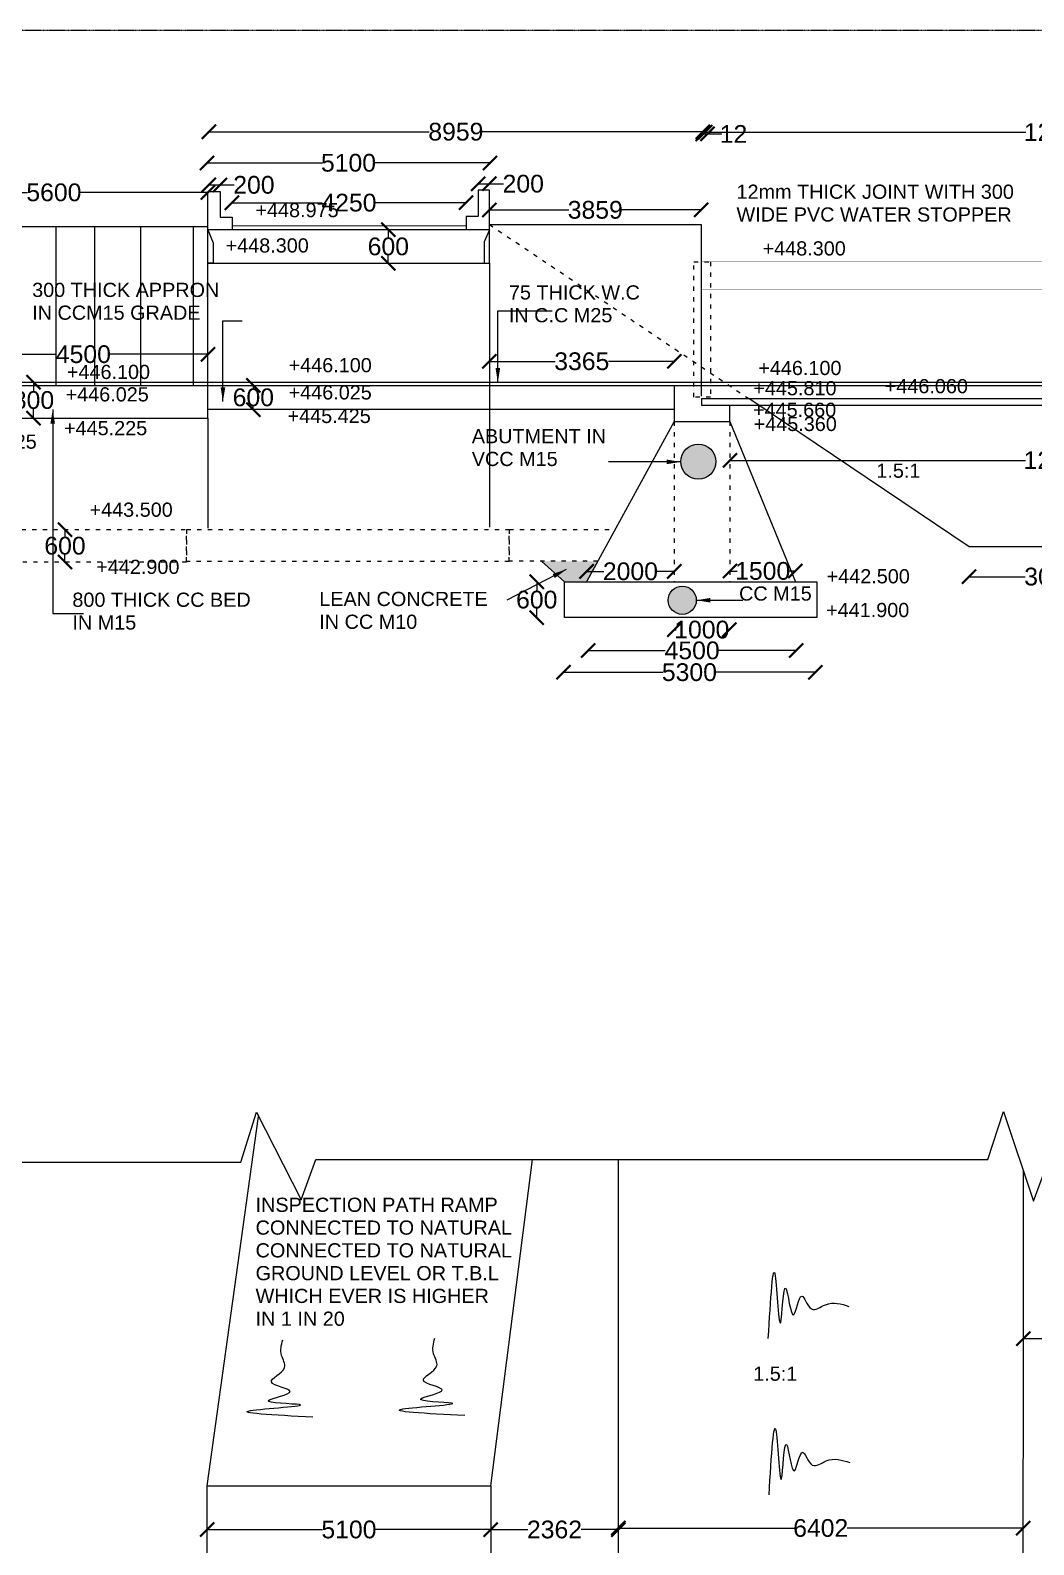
# Model space of a CAD drawing. Header units: millimetres. Extents: x 60706 to 78727, y 12317 to 23622.
# Drawn here: x 62758 to 65589, y 19351 to 23622 of the extents above; entities that cross this region are included whole.
import ezdxf

# ---------------------------------------------------------------- set-up
doc = ezdxf.new("R2010")
doc.units = ezdxf.units.MM
doc.header["$MEASUREMENT"] = 0
doc.linetypes.add('ACAD_ISO03W100', pattern=[30, 12, -18])
doc.linetypes.add('HIDDENX2', pattern=[0.75, 0.5, -0.25])
doc.layers.add('DRAWING', color=7, linetype='Continuous')
doc.layers.get('0').off()
doc.styles.get("Standard").update_dxf_attribs({"font": 'ARIAL_1.TTF'})
doc.dimstyles.get("Standard").update_dxf_attribs({"dimtxt": 50, "dimasz": 40, "dimexe": 0.18, "dimexo": 0.0625, "dimgap": 0.09, "dimtad": 0, "dimtih": 1, "dimtoh": 1, "dimdec": 0, "dimzin": 0, "dimdsep": 46, "dimtxsty": 'Standard', "dimblk": 'ARCHTICK', "dimcen": 0.05, "dimse1": 1, "dimse2": 1, "dimadec": 0, "dimazin": 0, "dimtfac": 1, "dimtdec": 0, "dimtofl": 0, "dimtmove": 0, "dimatfit": 3, "dimfxl": 0, "dimtolj": 1, "dimtzin": 0, "dimarcsym": 0})
pattern_1 = [(50, (0, 0), (35.863009, -3.137607), [3.75, -41.25]), (355, (0, 0), (-6.937567, 37.609607), [3, -33]), (100.4514, (2.99, -0.26), (28.925469, 34.471977), [3.18701, -35.057106]), (46.1842, (0, 10), (53.362052, -8.27595), [5.625, -61.875]), (96.6356, (4.447, 9.31), (46.733135, 48.705894), [4.780514, -52.58565]), (351.1842, (0, 10), (46.733097, 48.70593), [4.5, -49.5]), (21, (5, 7.5), (29.845353, -20.130945), [3.75, -41.25]), (326, (5, 7.5), (12.165767, 36.257502), [3, -33]), (71.4514, (7.487, 5.822), (42.011131, 16.126525), [3.18701, -35.057106]), (37.5, (0, 0), (0.6079928, 16.6446927), [0, -32.6, 0, -33.5, 0, -33.125]), (7.5, (0, 0), (13.153477, 19.7205856), [0, -19.1, 0, -31.85, 0, -12.625]), (327.5, (-11.15, 0), (26.6911218, -1.1277436), [0, -12.5, 0, -39, 0, -51.75]), (317.5, (-16.15, 0), (29.1593085, 5.005249), [0, -16.25, 0, -25.9, 0, -36.75])]

# ---------------------------------------------------------------- blocks, each defined once
blk = doc.blocks.new('_ArchTick')
at = {"color": 0, "linetype": 'ByBlock', "const_width": 0.15}
blk.add_lwpolyline([(-0.5, -0.5), (0.5, 0.5)], dxfattribs=at)
blk = doc.blocks.new('*D312')
at = {"layer": 'Defpoints', "color": 0}
for p in [(62390.5, 23156.7), (63259.3, 23164.5), (63259.3, 23156.7)]:
    blk.add_point(p, dxfattribs=at)
at = {"layer": 'DRAWING', "color": 0, "lineweight": -2}
for p, q in [((62390.5, 23164.5), (62750.2, 23164.5)), ((63259.3, 23164.5), (62899.6, 23164.5))]:
    blk.add_line(p, q, dxfattribs=at)
at = {"layer": 'DRAWING', "color": 0, "lineweight": -2, "xscale": 40, "yscale": 40, "zscale": 40, "rotation": 180}
blk.add_blockref('_ArchTick', (62390.5, 23164.5), dxfattribs=at)
at = {"layer": 'DRAWING', "color": 0, "lineweight": -2, "xscale": 40, "yscale": 40, "zscale": 40}
blk.add_blockref('_ArchTick', (63259.3, 23164.5), dxfattribs=at)
at = {"layer": 'DRAWING', "color": 0, "insert": (62824.9, 23164.5), "char_height": 50, "attachment_point": 5}
blk.add_mtext('\\A1;5600', dxfattribs=at)
blk = doc.blocks.new('*D313')
at = {"layer": 'Defpoints', "color": 0}
for p in [(63261.7, 23167), (63293.5, 23185.7), (63293.5, 23167)]:
    blk.add_point(p, dxfattribs=at)
at = {"layer": 'DRAWING', "color": 0, "lineweight": -2}
for p, q in [((63261.7, 23185.7), (63293.5, 23185.7)), ((63293.5, 23185.7), (63333.5, 23185.7))]:
    blk.add_line(p, q, dxfattribs=at)
at = {"layer": 'DRAWING', "color": 0, "lineweight": -2, "xscale": 40, "yscale": 40, "zscale": 40, "rotation": 180}
blk.add_blockref('_ArchTick', (63261.7, 23185.7), dxfattribs=at)
at = {"layer": 'DRAWING', "color": 0, "lineweight": -2, "xscale": 40, "yscale": 40, "zscale": 40}
blk.add_blockref('_ArchTick', (63293.5, 23185.7), dxfattribs=at)
at = {"layer": 'DRAWING', "color": 0, "insert": (63389.1, 23185.7), "char_height": 50, "attachment_point": 5}
blk.add_mtext('\\A1;200', dxfattribs=at)
blk = doc.blocks.new('*D314')
at = {"layer": 'Defpoints', "color": 0}
for p in [(63327, 23137.1), (63987.5, 23137.1), (63987.5, 23135.5)]:
    blk.add_point(p, dxfattribs=at)
at = {"layer": 'DRAWING', "color": 0, "lineweight": -2}
for p, q in [((63327, 23135.5), (63581.6, 23135.5)), ((63987.5, 23135.5), (63732.9, 23135.5))]:
    blk.add_line(p, q, dxfattribs=at)
at = {"layer": 'DRAWING', "color": 0, "lineweight": -2, "xscale": 40, "yscale": 40, "zscale": 40, "rotation": 180}
blk.add_blockref('_ArchTick', (63327, 23135.5), dxfattribs=at)
at = {"layer": 'DRAWING', "color": 0, "lineweight": -2, "xscale": 40, "yscale": 40, "zscale": 40}
blk.add_blockref('_ArchTick', (63987.5, 23135.5), dxfattribs=at)
at = {"layer": 'DRAWING', "color": 0, "insert": (63657.2, 23135.5), "char_height": 50, "attachment_point": 5}
blk.add_mtext('\\A1;4250', dxfattribs=at)
blk = doc.blocks.new('*D315')
at = {"layer": 'Defpoints', "color": 0}
for p in [(63256.7, 23248.2), (64055, 23248.2), (64055, 23247.9)]:
    blk.add_point(p, dxfattribs=at)
at = {"layer": 'DRAWING', "color": 0, "lineweight": -2}
for p, q in [((63256.7, 23247.9), (63581.2, 23247.9)), ((64055, 23247.9), (63730.5, 23247.9))]:
    blk.add_line(p, q, dxfattribs=at)
at = {"layer": 'DRAWING', "color": 0, "lineweight": -2, "xscale": 40, "yscale": 40, "zscale": 40, "rotation": 180}
blk.add_blockref('_ArchTick', (63256.7, 23247.9), dxfattribs=at)
at = {"layer": 'DRAWING', "color": 0, "lineweight": -2, "xscale": 40, "yscale": 40, "zscale": 40}
blk.add_blockref('_ArchTick', (64055, 23247.9), dxfattribs=at)
at = {"layer": 'DRAWING', "color": 0, "insert": (63655.8, 23247.9), "char_height": 50, "attachment_point": 5}
blk.add_mtext('\\A1;5100', dxfattribs=at)
blk = doc.blocks.new('*D316')
at = {"layer": 'Defpoints', "color": 0}
for p in [(63262.2, 23329.1), (64655.1, 23335.6), (64655.1, 23329.1)]:
    blk.add_point(p, dxfattribs=at)
at = {"layer": 'DRAWING', "color": 0, "lineweight": -2}
for p, q in [((63262.2, 23335.6), (63883.8, 23335.6)), ((64655.1, 23335.6), (64033.5, 23335.6))]:
    blk.add_line(p, q, dxfattribs=at)
at = {"layer": 'DRAWING', "color": 0, "lineweight": -2, "xscale": 40, "yscale": 40, "zscale": 40, "rotation": 180}
blk.add_blockref('_ArchTick', (63262.2, 23335.6), dxfattribs=at)
at = {"layer": 'DRAWING', "color": 0, "lineweight": -2, "xscale": 40, "yscale": 40, "zscale": 40}
blk.add_blockref('_ArchTick', (64655.1, 23335.6), dxfattribs=at)
at = {"layer": 'DRAWING', "color": 0, "insert": (63958.7, 23335.6), "char_height": 50, "attachment_point": 5}
blk.add_mtext('\\A1;8959', dxfattribs=at)
blk = doc.blocks.new('*D317')
at = {"layer": 'Defpoints', "color": 0}
for p in [(64053.2, 23115.2), (64650.6, 23115.2), (64650.6, 23115.2)]:
    blk.add_point(p, dxfattribs=at)
at = {"layer": 'DRAWING', "color": 0, "lineweight": -2}
for p, q in [((64053.2, 23115.2), (64277.1, 23115.2)), ((64650.6, 23115.2), (64426.6, 23115.2))]:
    blk.add_line(p, q, dxfattribs=at)
at = {"layer": 'DRAWING', "color": 0, "lineweight": -2, "xscale": 40, "yscale": 40, "zscale": 40, "rotation": 180}
blk.add_blockref('_ArchTick', (64053.2, 23115.2), dxfattribs=at)
at = {"layer": 'DRAWING', "color": 0, "lineweight": -2, "xscale": 40, "yscale": 40, "zscale": 40}
blk.add_blockref('_ArchTick', (64650.6, 23115.2), dxfattribs=at)
at = {"layer": 'DRAWING', "color": 0, "insert": (64351.9, 23115.2), "char_height": 50, "attachment_point": 5}
blk.add_mtext('\\A1;3859', dxfattribs=at)
blk = doc.blocks.new('*D318')
at = {"layer": 'Defpoints', "color": 0}
for p in [(64021.6, 23171.1), (64053.2, 23189), (64053.2, 23171.1)]:
    blk.add_point(p, dxfattribs=at)
at = {"layer": 'DRAWING', "color": 0, "lineweight": -2}
for p, q in [((64021.6, 23189), (64053.2, 23189)), ((64053.2, 23189), (64093.2, 23189))]:
    blk.add_line(p, q, dxfattribs=at)
at = {"layer": 'DRAWING', "color": 0, "lineweight": -2, "xscale": 40, "yscale": 40, "zscale": 40, "rotation": 180}
blk.add_blockref('_ArchTick', (64021.6, 23189), dxfattribs=at)
at = {"layer": 'DRAWING', "color": 0, "lineweight": -2, "xscale": 40, "yscale": 40, "zscale": 40}
blk.add_blockref('_ArchTick', (64053.2, 23189), dxfattribs=at)
at = {"layer": 'DRAWING', "color": 0, "insert": (64148.8, 23189), "char_height": 50, "attachment_point": 5}
blk.add_mtext('\\A1;200', dxfattribs=at)
blk = doc.blocks.new('*D319')
at = {"layer": 'Defpoints', "color": 0}
for p in [(63771, 23059.1), (63768.2, 22964.9), (63771, 22964.9)]:
    blk.add_point(p, dxfattribs=at)
at = {"layer": 'DRAWING', "color": 0, "lineweight": -2}
for p, q in [((63768.2, 23059.1), (63768.2, 23037.6)), ((63768.2, 22964.9), (63768.2, 22986.4))]:
    blk.add_line(p, q, dxfattribs=at)
at = {"layer": 'DRAWING', "color": 0, "lineweight": -2, "xscale": 40, "yscale": 40, "zscale": 40}
for p, rotation in [((63768.2, 23059.1), 90), ((63768.2, 22964.9), 270)]:
    blk.add_blockref('_ArchTick', p, dxfattribs=dict(at, rotation=rotation))
at = {"layer": 'DRAWING', "color": 0, "insert": (63768.2, 23012), "char_height": 50, "attachment_point": 5}
blk.add_mtext('\\A1;600', dxfattribs=at)
blk = doc.blocks.new('*D320')
at = {"layer": 'Defpoints', "color": 0}
for p in [(62556.8, 22705.2), (63259.3, 22708.1), (63259.3, 22705.2)]:
    blk.add_point(p, dxfattribs=at)
at = {"layer": 'DRAWING', "color": 0, "lineweight": -2}
for p, q in [((62556.8, 22708.1), (62832.4, 22708.1)), ((63259.3, 22708.1), (62983.7, 22708.1))]:
    blk.add_line(p, q, dxfattribs=at)
at = {"layer": 'DRAWING', "color": 0, "lineweight": -2, "xscale": 40, "yscale": 40, "zscale": 40, "rotation": 180}
blk.add_blockref('_ArchTick', (62556.8, 22708.1), dxfattribs=at)
at = {"layer": 'DRAWING', "color": 0, "lineweight": -2, "xscale": 40, "yscale": 40, "zscale": 40}
blk.add_blockref('_ArchTick', (63259.3, 22708.1), dxfattribs=at)
at = {"layer": 'DRAWING', "color": 0, "insert": (62908, 22708.1), "char_height": 50, "attachment_point": 5}
blk.add_mtext('\\A1;4500', dxfattribs=at)
blk = doc.blocks.new('*D321')
at = {"layer": 'Defpoints', "color": 0}
for p in [(62766.5, 22629.3), (62767.3, 22629.3), (62766.5, 22528.1)]:
    blk.add_point(p, dxfattribs=at)
at = {"layer": 'DRAWING', "color": 0, "lineweight": -2}
for p, q in [((62767.3, 22629.3), (62767.3, 22604.3)), ((62767.3, 22528.1), (62767.3, 22553.1))]:
    blk.add_line(p, q, dxfattribs=at)
at = {"layer": 'DRAWING', "color": 0, "lineweight": -2, "xscale": 40, "yscale": 40, "zscale": 40}
for p, rotation in [((62767.3, 22629.3), 90), ((62767.3, 22528.1), 270)]:
    blk.add_blockref('_ArchTick', p, dxfattribs=dict(at, rotation=rotation))
at = {"layer": 'DRAWING', "color": 0, "insert": (62767.3, 22578.7), "char_height": 50, "attachment_point": 5}
blk.add_mtext('\\A1;800', dxfattribs=at)
blk = doc.blocks.new('*D322')
at = {"layer": 'Defpoints', "color": 0}
for p in [(63387.4, 22620.4), (63387.4, 22620.4), (63387.4, 22552.2)]:
    blk.add_point(p, dxfattribs=at)
at = {"layer": 'DRAWING', "color": 0, "lineweight": -2}
for p, q in [((63387.4, 22620.4), (63387.4, 22611.9)), ((63387.4, 22552.2), (63387.4, 22560.7))]:
    blk.add_line(p, q, dxfattribs=at)
at = {"layer": 'DRAWING', "color": 0, "lineweight": -2, "xscale": 40, "yscale": 40, "zscale": 40}
for p, rotation in [((63387.4, 22620.4), 90), ((63387.4, 22552.2), 270)]:
    blk.add_blockref('_ArchTick', p, dxfattribs=dict(at, rotation=rotation))
at = {"layer": 'DRAWING', "color": 0, "insert": (63387.4, 22586.3), "char_height": 50, "attachment_point": 5}
blk.add_mtext('\\A1;600', dxfattribs=at)
blk = doc.blocks.new('*D328')
at = {"layer": 'Defpoints', "color": 0}
for p in [(62856.2, 22213.7), (62856.2, 22213.7), (62856.2, 22122.2)]:
    blk.add_point(p, dxfattribs=at)
at = {"layer": 'DRAWING', "color": 0, "lineweight": -2}
for p, q in [((62856.2, 22213.7), (62856.2, 22193.5)), ((62856.2, 22122.2), (62856.2, 22142.3))]:
    blk.add_line(p, q, dxfattribs=at)
at = {"layer": 'DRAWING', "color": 0, "lineweight": -2, "xscale": 40, "yscale": 40, "zscale": 40}
for p, rotation in [((62856.2, 22213.7), 90), ((62856.2, 22122.2), 270)]:
    blk.add_blockref('_ArchTick', p, dxfattribs=dict(at, rotation=rotation))
at = {"layer": 'DRAWING', "color": 0, "insert": (62856.2, 22167.9), "char_height": 50, "attachment_point": 5}
blk.add_mtext('\\A1;600', dxfattribs=at)
blk = doc.blocks.new('*D329')
at = {"layer": 'Defpoints', "color": 0}
for p in [(64265, 22066.5), (64186.8, 21965.4), (64265, 21965.4)]:
    blk.add_point(p, dxfattribs=at)
at = {"layer": 'DRAWING', "color": 0, "lineweight": -2}
for p, q in [((64186.8, 22066.5), (64186.8, 22041.6)), ((64186.8, 21965.4), (64186.8, 21990.3))]:
    blk.add_line(p, q, dxfattribs=at)
at = {"layer": 'DRAWING', "color": 0, "lineweight": -2, "xscale": 40, "yscale": 40, "zscale": 40}
for p, rotation in [((64186.8, 22066.5), 90), ((64186.8, 21965.4), 270)]:
    blk.add_blockref('_ArchTick', p, dxfattribs=dict(at, rotation=rotation))
at = {"layer": 'DRAWING', "color": 0, "insert": (64186.8, 22015.9), "char_height": 50, "attachment_point": 5}
blk.add_mtext('\\A1;600', dxfattribs=at)
blk = doc.blocks.new('*D330')
at = {"layer": 'Defpoints', "color": 0}
for p in [(64574.6, 22095.7), (64327.3, 22066.5), (64574.6, 22066.5)]:
    blk.add_point(p, dxfattribs=at)
at = {"layer": 'DRAWING', "color": 0, "lineweight": -2}
for p, q in [((64327.3, 22095.7), (64375.9, 22095.7)), ((64574.6, 22095.7), (64526.1, 22095.7))]:
    blk.add_line(p, q, dxfattribs=at)
at = {"layer": 'DRAWING', "color": 0, "lineweight": -2, "xscale": 40, "yscale": 40, "zscale": 40, "rotation": 180}
blk.add_blockref('_ArchTick', (64327.3, 22095.7), dxfattribs=at)
at = {"layer": 'DRAWING', "color": 0, "lineweight": -2, "xscale": 40, "yscale": 40, "zscale": 40}
blk.add_blockref('_ArchTick', (64574.6, 22095.7), dxfattribs=at)
at = {"layer": 'DRAWING', "color": 0, "insert": (64451, 22095.7), "char_height": 50, "attachment_point": 5}
blk.add_mtext('\\A1;2000', dxfattribs=at)
blk = doc.blocks.new('*D331')
at = {"layer": 'Defpoints', "color": 0}
for p in [(64574.6, 21931.3), (64730.2, 21931.3), (64730.2, 21931.3)]:
    blk.add_point(p, dxfattribs=at)
at = {"layer": 'DRAWING', "color": 0, "lineweight": -2}
for p, q in [((64574.6, 21931.3), (64580.1, 21931.3)), ((64730.2, 21931.3), (64724.7, 21931.3))]:
    blk.add_line(p, q, dxfattribs=at)
at = {"layer": 'DRAWING', "color": 0, "lineweight": -2, "xscale": 40, "yscale": 40, "zscale": 40, "rotation": 180}
blk.add_blockref('_ArchTick', (64574.6, 21931.3), dxfattribs=at)
at = {"layer": 'DRAWING', "color": 0, "lineweight": -2, "xscale": 40, "yscale": 40, "zscale": 40}
blk.add_blockref('_ArchTick', (64730.2, 21931.3), dxfattribs=at)
at = {"layer": 'DRAWING', "color": 0, "insert": (64652.4, 21931.3), "char_height": 50, "attachment_point": 5}
blk.add_mtext('\\A1;1000', dxfattribs=at)
blk = doc.blocks.new('*D332')
at = {"layer": 'Defpoints', "color": 0}
for p in [(64331.5, 21880), (64918.7, 21880), (64918.7, 21872.6)]:
    blk.add_point(p, dxfattribs=at)
at = {"layer": 'DRAWING', "color": 0, "lineweight": -2}
for p, q in [((64331.5, 21872.6), (64549.4, 21872.6)), ((64918.7, 21872.6), (64700.7, 21872.6))]:
    blk.add_line(p, q, dxfattribs=at)
at = {"layer": 'DRAWING', "color": 0, "lineweight": -2, "xscale": 40, "yscale": 40, "zscale": 40, "rotation": 180}
blk.add_blockref('_ArchTick', (64331.5, 21872.6), dxfattribs=at)
at = {"layer": 'DRAWING', "color": 0, "lineweight": -2, "xscale": 40, "yscale": 40, "zscale": 40}
blk.add_blockref('_ArchTick', (64918.7, 21872.6), dxfattribs=at)
at = {"layer": 'DRAWING', "color": 0, "insert": (64625.1, 21872.6), "char_height": 50, "attachment_point": 5}
blk.add_mtext('\\A1;4500', dxfattribs=at)
blk = doc.blocks.new('*D333')
at = {"layer": 'Defpoints', "color": 0}
for p in [(64262.3, 21809.3), (64972.5, 21811.2), (64972.5, 21809.3)]:
    blk.add_point(p, dxfattribs=at)
at = {"layer": 'DRAWING', "color": 0, "lineweight": -2}
for p, q in [((64262.3, 21811.2), (64542.7, 21811.2)), ((64972.5, 21811.2), (64692.1, 21811.2))]:
    blk.add_line(p, q, dxfattribs=at)
at = {"layer": 'DRAWING', "color": 0, "lineweight": -2, "xscale": 40, "yscale": 40, "zscale": 40, "rotation": 180}
blk.add_blockref('_ArchTick', (64262.3, 21811.2), dxfattribs=at)
at = {"layer": 'DRAWING', "color": 0, "lineweight": -2, "xscale": 40, "yscale": 40, "zscale": 40}
blk.add_blockref('_ArchTick', (64972.5, 21811.2), dxfattribs=at)
at = {"layer": 'DRAWING', "color": 0, "insert": (64617.4, 21811.2), "char_height": 50, "attachment_point": 5}
blk.add_mtext('\\A1;5300', dxfattribs=at)
blk = doc.blocks.new('*D334')
at = {"layer": 'Defpoints', "color": 0}
for p in [(64731.8, 22097), (64916.3, 22097), (64916.3, 22096.8)]:
    blk.add_point(p, dxfattribs=at)
at = {"layer": 'DRAWING', "color": 0, "lineweight": -2}
for p, q in [((64731.8, 22096.8), (64751.8, 22096.8)), ((64916.3, 22096.8), (64896.4, 22096.8))]:
    blk.add_line(p, q, dxfattribs=at)
at = {"layer": 'DRAWING', "color": 0, "lineweight": -2, "xscale": 40, "yscale": 40, "zscale": 40, "rotation": 180}
blk.add_blockref('_ArchTick', (64731.8, 22096.8), dxfattribs=at)
at = {"layer": 'DRAWING', "color": 0, "lineweight": -2, "xscale": 40, "yscale": 40, "zscale": 40}
blk.add_blockref('_ArchTick', (64916.3, 22096.8), dxfattribs=at)
at = {"layer": 'DRAWING', "color": 0, "insert": (64824.1, 22096.8), "char_height": 50, "attachment_point": 5}
blk.add_mtext('\\A1;1500', dxfattribs=at)
blk = doc.blocks.new('*D335')
at = {"layer": 'Defpoints', "color": 0}
for p in [(64053.2, 22690.3), (64574.6, 22690.3), (64574.6, 22688.1)]:
    blk.add_point(p, dxfattribs=at)
at = {"layer": 'DRAWING', "color": 0, "lineweight": -2}
for p, q in [((64053.2, 22688.1), (64239, 22688.1)), ((64574.6, 22688.1), (64388.8, 22688.1))]:
    blk.add_line(p, q, dxfattribs=at)
at = {"layer": 'DRAWING', "color": 0, "lineweight": -2, "xscale": 40, "yscale": 40, "zscale": 40, "rotation": 180}
blk.add_blockref('_ArchTick', (64053.2, 22688.1), dxfattribs=at)
at = {"layer": 'DRAWING', "color": 0, "lineweight": -2, "xscale": 40, "yscale": 40, "zscale": 40}
blk.add_blockref('_ArchTick', (64574.6, 22688.1), dxfattribs=at)
at = {"layer": 'DRAWING', "color": 0, "insert": (64313.9, 22688.1), "char_height": 50, "attachment_point": 5}
blk.add_mtext('\\A1;3365', dxfattribs=at)
blk = doc.blocks.new('*D336')
at = {"layer": 'Defpoints', "color": 0}
for p in [(64655.1, 23335.6), (64668.5, 23335.6), (64668.5, 23329.5)]:
    blk.add_point(p, dxfattribs=at)
at = {"layer": 'DRAWING', "color": 0, "lineweight": -2}
for p, q in [((64655.1, 23329.5), (64668.5, 23329.5)), ((64668.5, 23329.5), (64708.5, 23329.5))]:
    blk.add_line(p, q, dxfattribs=at)
at = {"layer": 'DRAWING', "color": 0, "lineweight": -2, "xscale": 40, "yscale": 40, "zscale": 40, "rotation": 180}
blk.add_blockref('_ArchTick', (64655.1, 23329.5), dxfattribs=at)
at = {"layer": 'DRAWING', "color": 0, "lineweight": -2, "xscale": 40, "yscale": 40, "zscale": 40}
blk.add_blockref('_ArchTick', (64668.5, 23329.5), dxfattribs=at)
at = {"layer": 'DRAWING', "color": 0, "insert": (64741.8, 23329.5), "char_height": 50, "attachment_point": 5}
blk.add_mtext('\\A1;12', dxfattribs=at)
blk = doc.blocks.new('*D337')
at = {"layer": 'Defpoints', "color": 0}
for p in [(64731.8, 22404.1), (66582.3, 22408.9), (66582.3, 22404.1)]:
    blk.add_point(p, dxfattribs=at)
at = {"layer": 'DRAWING', "color": 0, "lineweight": -2}
for p, q in [((64731.8, 22408.9), (65565.3, 22408.9)), ((66582.3, 22408.9), (65748.8, 22408.9))]:
    blk.add_line(p, q, dxfattribs=at)
at = {"layer": 'DRAWING', "color": 0, "lineweight": -2, "xscale": 40, "yscale": 40, "zscale": 40, "rotation": 180}
blk.add_blockref('_ArchTick', (64731.8, 22408.9), dxfattribs=at)
at = {"layer": 'DRAWING', "color": 0, "lineweight": -2, "xscale": 40, "yscale": 40, "zscale": 40}
blk.add_blockref('_ArchTick', (66582.3, 22408.9), dxfattribs=at)
at = {"layer": 'DRAWING', "color": 0, "insert": (65657, 22408.9), "char_height": 50, "attachment_point": 5}
blk.add_mtext('\\A1;12000', dxfattribs=at)
blk = doc.blocks.new('*D338')
at = {"layer": 'Defpoints', "color": 0}
for p in [(65406.3, 22164.7), (65872.6, 22164.7), (65872.6, 22080.8)]:
    blk.add_point(p, dxfattribs=at)
at = {"layer": 'DRAWING', "color": 0, "lineweight": -2}
for p, q in [((65406.3, 22080.8), (65564.8, 22080.8)), ((65872.6, 22080.8), (65714.1, 22080.8))]:
    blk.add_line(p, q, dxfattribs=at)
at = {"layer": 'DRAWING', "color": 0, "lineweight": -2, "xscale": 40, "yscale": 40, "zscale": 40, "rotation": 180}
blk.add_blockref('_ArchTick', (65406.3, 22080.8), dxfattribs=at)
at = {"layer": 'DRAWING', "color": 0, "lineweight": -2, "xscale": 40, "yscale": 40, "zscale": 40}
blk.add_blockref('_ArchTick', (65872.6, 22080.8), dxfattribs=at)
at = {"layer": 'DRAWING', "color": 0, "insert": (65639.5, 22080.8), "char_height": 50, "attachment_point": 5}
blk.add_mtext('\\A1;3000', dxfattribs=at)
blk = doc.blocks.new('*D376')
at = {"layer": 'Defpoints', "color": 0}
for p in [(64661.8, 23334.5), (64661.8, 23329.5), (66654.2, 23332.9)]:
    blk.add_point(p, dxfattribs=at)
at = {"layer": 'DRAWING', "color": 0, "lineweight": -2}
for p, q in [((64661.8, 23334.5), (65566.2, 23334.5)), ((66654.2, 23334.5), (65749.9, 23334.5))]:
    blk.add_line(p, q, dxfattribs=at)
at = {"layer": 'DRAWING', "color": 0, "lineweight": -2, "xscale": 40, "yscale": 40, "zscale": 40, "rotation": 180}
blk.add_blockref('_ArchTick', (64661.8, 23334.5), dxfattribs=at)
at = {"layer": 'DRAWING', "color": 0, "lineweight": -2, "xscale": 40, "yscale": 40, "zscale": 40}
blk.add_blockref('_ArchTick', (66654.2, 23334.5), dxfattribs=at)
at = {"layer": 'DRAWING', "color": 0, "insert": (65658, 23334.5), "char_height": 50, "attachment_point": 5}
blk.add_mtext('\\A1;12988', dxfattribs=at)
blk = doc.blocks.new('*D377')
at = {"layer": 'Defpoints', "color": 0}
for p in [(63257.4, 19393.2), (64056.9, 19393.2), (64056.9, 19393.2)]:
    blk.add_point(p, dxfattribs=at)
at = {"layer": 'DRAWING', "color": 0, "lineweight": -2}
for p, q in [((63257.4, 19393.2), (63582.5, 19393.2)), ((64056.9, 19393.2), (63731.8, 19393.2))]:
    blk.add_line(p, q, dxfattribs=at)
at = {"layer": 'DRAWING', "color": 0, "lineweight": -2, "xscale": 40, "yscale": 40, "zscale": 40, "rotation": 180}
blk.add_blockref('_ArchTick', (63257.4, 19393.2), dxfattribs=at)
at = {"layer": 'DRAWING', "color": 0, "lineweight": -2, "xscale": 40, "yscale": 40, "zscale": 40}
blk.add_blockref('_ArchTick', (64056.9, 19393.2), dxfattribs=at)
at = {"layer": 'DRAWING', "color": 0, "insert": (63657.1, 19393.2), "char_height": 50, "attachment_point": 5}
blk.add_mtext('\\A1;5100', dxfattribs=at)
blk = doc.blocks.new('*D378')
at = {"layer": 'Defpoints', "color": 0}
for p in [(64056.9, 19393.2), (64416.8, 19393.2), (64416.8, 19393.2)]:
    blk.add_point(p, dxfattribs=at)
at = {"layer": 'DRAWING', "color": 0, "lineweight": -2}
for p, q in [((64056.9, 19393.2), (64161.9, 19393.2)), ((64416.8, 19393.2), (64311.8, 19393.2))]:
    blk.add_line(p, q, dxfattribs=at)
at = {"layer": 'DRAWING', "color": 0, "lineweight": -2, "xscale": 40, "yscale": 40, "zscale": 40, "rotation": 180}
blk.add_blockref('_ArchTick', (64056.9, 19393.2), dxfattribs=at)
at = {"layer": 'DRAWING', "color": 0, "lineweight": -2, "xscale": 40, "yscale": 40, "zscale": 40}
blk.add_blockref('_ArchTick', (64416.8, 19393.2), dxfattribs=at)
at = {"layer": 'DRAWING', "color": 0, "insert": (64236.9, 19393.2), "char_height": 50, "attachment_point": 5}
blk.add_mtext('\\A1;2362', dxfattribs=at)
blk = doc.blocks.new('*D379')
at = {"layer": 'Defpoints', "color": 0}
for p in [(64416.8, 19393.2), (65558.8, 19397.4), (65558.8, 19392.6)]:
    blk.add_point(p, dxfattribs=at)
at = {"layer": 'DRAWING', "color": 0, "lineweight": -2}
for p, q in [((64416.8, 19397.4), (64913.2, 19397.4)), ((65558.8, 19397.4), (65062.4, 19397.4))]:
    blk.add_line(p, q, dxfattribs=at)
at = {"layer": 'DRAWING', "color": 0, "lineweight": -2, "xscale": 40, "yscale": 40, "zscale": 40, "rotation": 180}
blk.add_blockref('_ArchTick', (64416.8, 19397.4), dxfattribs=at)
at = {"layer": 'DRAWING', "color": 0, "lineweight": -2, "xscale": 40, "yscale": 40, "zscale": 40}
blk.add_blockref('_ArchTick', (65558.8, 19397.4), dxfattribs=at)
at = {"layer": 'DRAWING', "color": 0, "insert": (64987.8, 19397.4), "char_height": 50, "attachment_point": 5}
blk.add_mtext('\\A1;6402', dxfattribs=at)
blk = doc.blocks.new('*D380')
at = {"layer": 'Defpoints', "color": 0}
for p in [(65559.1, 19932.1), (66028.2, 19931.8), (66028.2, 19931.8)]:
    blk.add_point(p, dxfattribs=at)
at = {"layer": 'DRAWING', "color": 0, "lineweight": -2}
for p, q in [((65559.1, 19931.8), (65719, 19931.8)), ((66028.2, 19931.8), (65868.3, 19931.8))]:
    blk.add_line(p, q, dxfattribs=at)
at = {"layer": 'DRAWING', "color": 0, "lineweight": -2, "xscale": 40, "yscale": 40, "zscale": 40, "rotation": 180}
blk.add_blockref('_ArchTick', (65559.1, 19931.8), dxfattribs=at)
at = {"layer": 'DRAWING', "color": 0, "lineweight": -2, "xscale": 40, "yscale": 40, "zscale": 40}
blk.add_blockref('_ArchTick', (66028.2, 19931.8), dxfattribs=at)
at = {"layer": 'DRAWING', "color": 0, "insert": (65793.7, 19931.8), "char_height": 50, "attachment_point": 5}
blk.add_mtext('\\A1;3000', dxfattribs=at)

msp = doc.modelspace()

# ---------------------------------------------------------------- hatches: boundary and pattern name
at = {"layer": 'DRAWING'}
h = msp.add_hatch(dxfattribs=at)
h.set_pattern_fill('AR-CONC', color=256, scale=5, style=0)
h.set_pattern_definition(pattern_1)
h.paths.add_polyline_path([(64592.9, 22405.2, 1), (64692.4, 22405.2, 1)])
h.paths.add_polyline_path([(64636.9, 22014.3, 1), (64557.5, 22014.3, 1)])
h.paths.add_polyline_path([(66726.6, 21104, 1), (66643.3, 21104, 1)])
h = msp.add_hatch(dxfattribs=at)
h.set_pattern_fill('AR-CONC', color=256, scale=5, style=0)
h.set_pattern_definition(pattern_1)
h.paths.add_polyline_path([(64358.9, 22124.2), (64199.8, 22124.2), (64265, 22066.5), (64327.3, 22066.5)])
h.paths.add_polyline_path([(71143.7, 22124.2), (70984.5, 22124.2), (71016.2, 22066.5), (71078.4, 22066.5)])

# ---------------------------------------------------------------- linework, layer by layer
at = {"layer": 'DRAWING', "linetype": 'HIDDENX2'}
msp.add_lwpolyline([(60706.2, 23621.9), (77719.4, 23621.9), (77719.4, 12317.2), (60706.2, 12317.2)], close=True, dxfattribs=at)
at = {"layer": 'DRAWING'}
for points in [[(62392.4, 22629.3), (62392.4, 22448.5), (62463.2, 22448.5), (62496.8, 22528.1), (63259.3, 22528.1), (63259.3, 22620.4), (63259.3, 23167), (63293.5, 23167), (63293.5, 23094.5), (63328, 23094.5), (63328, 23058.6), (63259.3, 23058.6)], [(64053.2, 23059.4), (64053.2, 23171.1), (64021.6, 23171.1), (64021.6, 23096.8), (63987.7, 23096.8), (63987.8, 23059.3)], [(62392.4, 22629.3), (62392.4, 23068.7), (63259.3, 23068.7)], [(62830.9, 22620.4), (62830.9, 23068.7)], [(62940.5, 22620.4), (62940.5, 23068.7)], [(63070.3, 22620.4), (63070.3, 23068.7)], [(63218.2, 22620.4), (63218.2, 23068.7)], [(63328, 23070.2), (63987.8, 23070.9)], [(64053.2, 23074.1), (64650.6, 23074.1), (64650.6, 22590.3)], [(63259.3, 22964.9), (64053.2, 22964.9), (64053.2, 23059.4), (63328, 23058.6)], [(63259.3, 23058.6), (63273.8, 23022.5), (63273.8, 22964.9), (63259.3, 22964.9)], [(64053.2, 23059.4), (64038.8, 23025.1), (64038.8, 22964.9)], [(64053.2, 22964.9), (64053.2, 22220.7)], [(62392.4, 22629.3), (67671.7, 22629.3)], [(62392.4, 22620.4), (67671.7, 22620.4)], [(64574.6, 22620.4), (64574.6, 22518.1), (64731.8, 22518.1), (64731.8, 22564.8)], [(64651.5, 22582.9), (67671.7, 22582.9)], [(64651.5, 22582.9), (64651.5, 22564.8)], [(64651.5, 22564.8), (67671.7, 22564.8)], [(65794, 22164.7), (65406.3, 22164.7), (64785.2, 22582.9)], [(64574.6, 22552.2), (63259.3, 22552.2)], [(63259.3, 22528.1), (63259.3, 22217.9)], [(64574.6, 22518.1), (64327.3, 22066.5)], [(64731.8, 22518.1), (64916.3, 22066.5)], [(64265, 22066.5), (64199.8, 22124.2)], [(61128.3, 17118.7), (61128.3, 20425.5), (61677.2, 20425.5), (61715.9, 20559.6), (61804, 20308.9), (61844.3, 20429.6), (63351.9, 20429.6), (63395.9, 20570.9), (63522.2, 20323.1), (63563.4, 20437.2), (65458.8, 20437.2), (65503.3, 20572.5), (65587.9, 20319.5), (65631.3, 20435.7)], [(63257.4, 17866.9), (63257.4, 19517), (63402.2, 20558.4)], [(64056.9, 19517), (64174.6, 20437.2)], [(64416.8, 20437.2), (64416.8, 18038.1)], [(65412.8, 17847.7), (65558.4, 18781.5), (65559.3, 20405)], [(63257.4, 19517), (64056.9, 19517), (64056.9, 18048.5)]]:
    msp.add_lwpolyline(points, dxfattribs=at)
at = {"layer": 'DRAWING', "linetype": 'ACAD_ISO03W100'}
for points in [[(64053.2, 23074.1), (64785.2, 22582.9)], [(64574.6, 22518.1), (64574.6, 22066.5)], [(64731.8, 22518.1), (64731.8, 22066.5)], [(64358.9, 22124.2), (64109.2, 22124.2), (64109.2, 22213.7), (64407.9, 22213.7)]]:
    msp.add_lwpolyline(points, dxfattribs=at)
for points in [[(64630.2, 22968.8), (64676.8, 22968.8), (64676.8, 22586.9), (64630.2, 22586.9)], [(62163.5, 22213.7), (63199, 22213.7), (63199, 22122.2), (62163.5, 22122.2)], [(63199, 22213.7), (64109.2, 22213.7), (64109.2, 22123.8), (63199, 22123.8)]]:
    msp.add_lwpolyline(points, close=True, dxfattribs=at)
at = {"layer": 'DRAWING', "const_width": 1}
msp.add_lwpolyline([(64650.6, 22968.8), (67671.7, 22968.8)], dxfattribs=at)
at = {"layer": 'DRAWING', "linetype": 'ACAD_ISO03W100', "const_width": 1}
msp.add_lwpolyline([(64650.6, 22889.9), (67671.7, 22889.9)], dxfattribs=at)
at = {"layer": 'DRAWING'}
msp.add_lwpolyline([(64265, 22066.5), (64976.6, 22066.5), (64976.6, 21965.4), (64265, 21965.4)], close=True, dxfattribs=at)
for centre, radius in [((64642.7, 22405.2), 49.7), ((64597.2, 22014.3), 39.7)]:
    msp.add_circle(centre, radius, dxfattribs=at)
for points in [[(64839.9, 19932), (64859.7, 20108.5), (64874.9, 19977.6), (64889.5, 20073.8), (64911.6, 19999.1), (64934.5, 20051.6), (64961.5, 20015.7), (65001, 20027.4), (65067.5, 20022.6)], [(63555.1, 19710.3), (63379.7, 19729), (63517.6, 19745.6), (63430.5, 19757.7), (63491.2, 19783), (63438.2, 19809.5), (63475.7, 19850.2), (63466.9, 19884.4), (63470.2, 19928.4)], [(63984.2, 19714.7), (63808.8, 19733.4), (63946.7, 19750), (63859.6, 19762.1), (63920.2, 19787.4), (63867.3, 19813.9), (63904.8, 19854.6), (63896, 19888.8), (63899.3, 19932.9)], [(64842.1, 19491.6), (64862, 19668.1), (64877.2, 19537.2), (64891.7, 19633.3), (64913.9, 19558.7), (64936.8, 19611.2), (64963.8, 19575.3), (65003.2, 19587), (65069.7, 19582.2)]]:
    msp.add_spline(points, degree=3, dxfattribs=at)

# ---------------------------------------------------------------- texts
for s, p in [('12mm THICK JOINT WITH 300', (64750.3, 23146.6)), ('+448.975', (63393.4, 23094.8)), ('WIDE PVC WATER STOPPER', (64750.3, 23082.4)), ('+448.300', (63309.2, 22995.1)), ('+448.300', (64823.9, 22986.7)), ('300 THICK APPRON', (62763.6, 22869.7)), ('75 THICK W.C ', (64108.3, 22862.5)), ('IN CCM15 GRADE', (62763.6, 22805.4)), ('IN C.C M25', (64108.3, 22798.3)), ('+446.100', (63486.9, 22657.4)), ('+446.100', (64811.7, 22649.5)), ('+446.100', (62861.5, 22638.3)), ('+446.060', (65168.4, 22598.2)), ('+446.025', (62857.9, 22575.1)), ('+446.025', (63486.9, 22580.6)), ('+445.810', (64797.7, 22592.5)), ('+445.425', (63484, 22514.2)), ('+445.660', (64796.9, 22531.5)), ('+445.225', (62853.5, 22479.8)), ('+445.360', (64798.6, 22491.6)), ('+444.725', (62541.8, 22441.8)), ('ABUTMENT IN', (64003.6, 22457.1)), ('VCC M15', (64003.6, 22392.9)), ('1.5:1', (65144.8, 22359.8)), ('+443.500', (62925.5, 22249.8)), ('+442.900', (62944.3, 22088.6)), ('+442.500', (65004.5, 22062)), ('CC M15', (64757.5, 22013.3)), ('800 THICK CC BED ', (62877, 21995.8)), ('LEAN CONCRETE', (63573.5, 21998)), ('+441.900', (65003, 21966.8)), ('IN M15', (62877, 21931.6)), ('IN CC M10', (63573.5, 21933.7)), ('INSPECTION PATH RAMP', (63393.8, 20289.3)), ('CONNECTED TO NATURAL', (63393.8, 20225)), ('CONNECTED TO NATURAL', (63393.8, 20160.8)), ('GROUND LEVEL OR T.B.L', (63393.8, 20096.5)), ('WHICH EVER IS HIGHER ', (63393.8, 20032.3)), ('IN 1 IN 20', (63393.8, 19968)), ('1.5:1', (64797.5, 19812.9))]:
    msp.add_text(s, height=40, dxfattribs=at).set_placement(p)

# ---------------------------------------------------------------- dimensions: what is measured, and where the dimension line sits
for base, p1, p2, text, picture, middle in [((64655.1, 23335.6), (63262.2, 23329.1), (64655.1, 23329.1), '8959', '*D316', (63958.7, 23335.6)), ((64661.8, 23334.5), (66654.2, 23332.9), (64661.8, 23329.5), '12988', '*D376', (65658, 23334.5)), ((64668.5, 23329.5), (64655.1, 23335.6), (64668.5, 23335.6), '12', '*D336', (64741.8, 23329.5)), ((64055, 23247.9), (63256.7, 23248.2), (64055, 23248.2), '5100', '*D315', (63655.8, 23247.9)), ((63259.3, 23164.5), (62390.5, 23156.7), (63259.3, 23156.7), '5600', '*D312', (62824.9, 23164.5)), ((63293.5, 23185.7), (63261.7, 23167), (63293.5, 23167), '200', '*D313', (63389.1, 23185.7)), ((64053.2, 23189), (64021.6, 23171.1), (64053.2, 23171.1), '200', '*D318', (64148.8, 23189)), ((63987.5, 23135.5), (63327, 23137.1), (63987.5, 23137.1), '4250', '*D314', (63657.2, 23135.5)), ((64650.6, 23115.2), (64053.2, 23115.2), (64650.6, 23115.2), '3859', '*D317', (64351.9, 23115.2)), ((63259.3, 22708.1), (62556.8, 22705.2), (63259.3, 22705.2), '4500', '*D320', (62908, 22708.1)), ((64574.6, 22688.1), (64053.2, 22690.3), (64574.6, 22690.3), '3365', '*D335', (64313.9, 22688.1)), ((66582.3, 22408.9), (64731.8, 22404.1), (66582.3, 22404.1), '12000', '*D337', (65657, 22408.9)), ((64574.6, 22095.7), (64327.3, 22066.5), (64574.6, 22066.5), '2000', '*D330', (64451, 22095.7)), ((64916.3, 22096.8), (64731.8, 22097), (64916.3, 22097), '1500', '*D334', (64824.1, 22096.8)), ((65872.6, 22080.8), (65406.3, 22164.7), (65872.6, 22164.7), '3000', '*D338', (65639.5, 22080.8)), ((64730.2, 21931.3), (64574.6, 21931.3), (64730.2, 21931.3), '1000', '*D331', (64652.4, 21931.3)), ((64918.7, 21872.6), (64331.5, 21880), (64918.7, 21880), '4500', '*D332', (64625.1, 21872.6)), ((64972.5, 21811.2), (64262.3, 21809.3), (64972.5, 21809.3), '5300', '*D333', (64617.4, 21811.2)), ((66028.2, 19931.8), (65559.1, 19932.1), (66028.2, 19931.8), '3000', '*D380', (65793.7, 19931.8)), ((64056.9, 19393.2), (63257.4, 19393.2), (64056.9, 19393.2), '5100', '*D377', (63657.1, 19393.2)), ((64416.8, 19393.2), (64056.9, 19393.2), (64416.8, 19393.2), '2362', '*D378', (64236.9, 19393.2)), ((65558.8, 19397.4), (64416.8, 19393.2), (65558.8, 19392.6), '6402', '*D379', (64987.8, 19397.4))]:
    dim = msp.add_linear_dim(base=base, p1=p1, p2=p2, text=text, dimstyle='Standard', dxfattribs=at)
    dim.commit()
    dim.dimension.update_dxf_attribs({"geometry": picture, "text_midpoint": middle})
for base, p1, p2, text, picture, middle in [((63768.2, 22964.9), (63771, 23059.1), (63771, 22964.9), '600', '*D319', (63768.2, 23012)), ((62767.3, 22629.3), (62766.5, 22528.1), (62766.5, 22629.3), '800', '*D321', (62767.3, 22578.7)), ((63387.4, 22620.4), (63387.4, 22552.2), (63387.4, 22620.4), '600', '*D322', (63387.4, 22586.3)), ((62856.2, 22213.7), (62856.2, 22122.2), (62856.2, 22213.7), '600', '*D328', (62856.2, 22167.9)), ((64186.8, 21965.4), (64265, 22066.5), (64265, 21965.4), '600', '*D329', (64186.8, 22015.9))]:
    dim = msp.add_linear_dim(base=base, p1=p1, p2=p2, angle=90, text=text, dimstyle='Standard', dxfattribs=at)
    dim.commit()
    dim.dimension.update_dxf_attribs({"geometry": picture, "text_midpoint": middle})

# ---------------------------------------------------------------- leaders
for points in [[(64077.1, 22629.3), (64077.1, 22830.5), (64230, 22830.5)], [(63301.7, 22575.1), (63301.7, 22802.6), (63355.6, 22802.6)], [(62821.5, 22551.9), (62821.5, 21977.1), (62908.5, 21977.1)], [(64592.9, 22404.6), (64388.8, 22404.6)], [(64270.2, 22101.1), (64102.5, 22014.6)], [(64636.9, 22014.3), (64768.2, 22014.3)]]:
    msp.add_leader(points, dimstyle='Standard', override={"dimgap": 0.09, "dimtad": 0}, dxfattribs=at)

doc.saveas('drawing.dxf')
